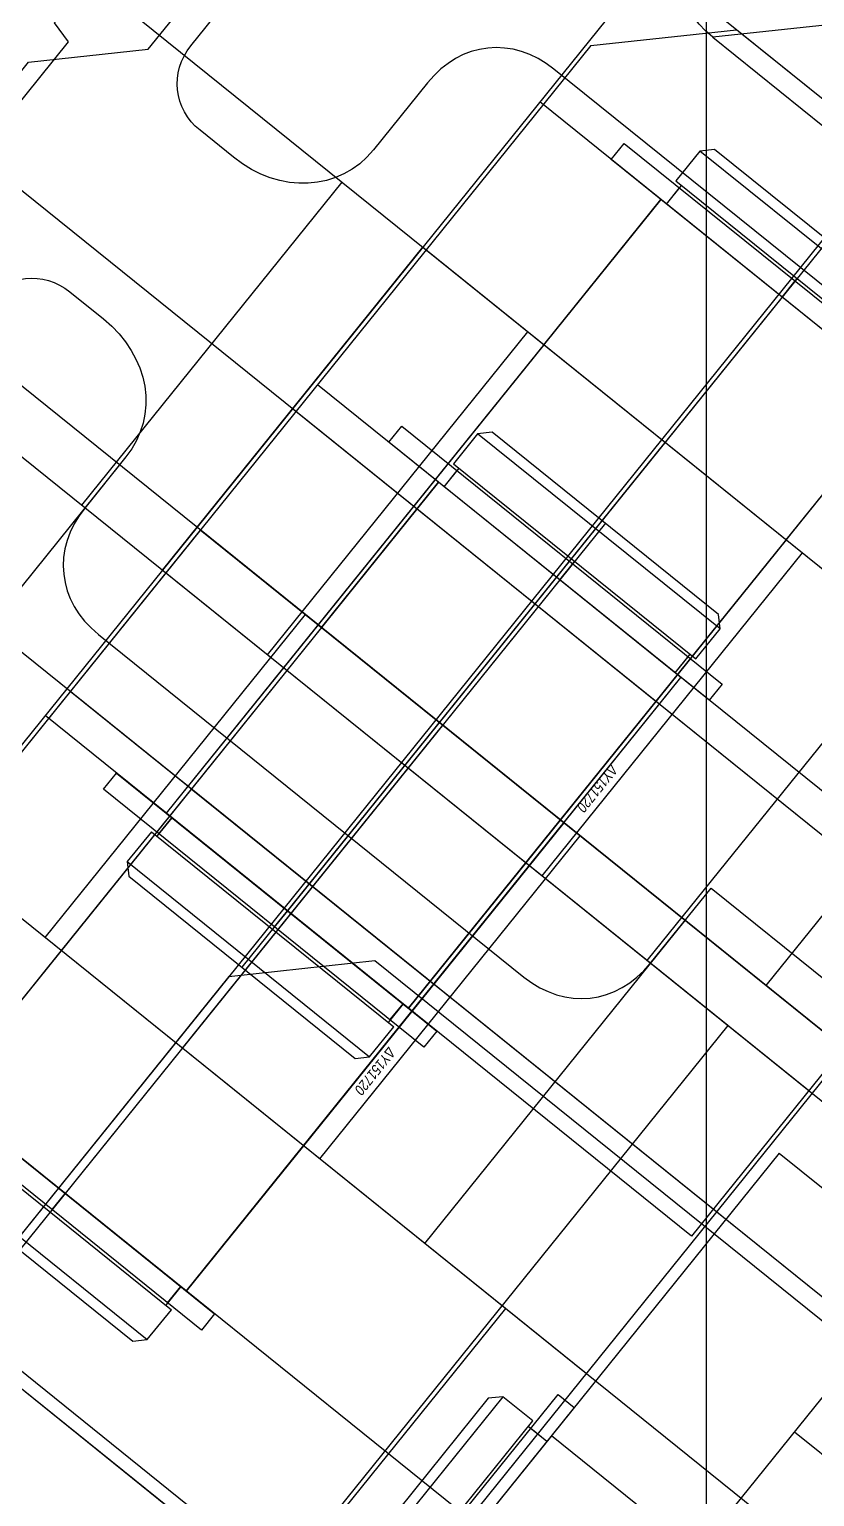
# Model space of a CAD drawing. Header units: millimetres. Extents: x 10462777 to 22643323, y 453826 to 1389191.
# Drawn here: x 11278406.1 to 11278443.9, y 584933.2 to 585003.9 of the extents above; entities that cross this region are included whole.
import ezdxf

# ---------------------------------------------------------------- set-up
doc = ezdxf.new("R2010")
doc.units = ezdxf.units.MM
doc.header["$LTSCALE"] = 200
doc.header["$MEASUREMENT"] = 0
for name, pattern in [('CENTER', [2, 1.25, -0.25, 0.25, -0.25]), ('HIDDEN', [3.75, 2.5, -1.25]), ('PHANTOM', [2.5, 1.25, -0.25, 0.25, -0.25, 0.25, -0.25]), ('PHANTOM2', [31.75, 15.875, -3.175, 3.175, -3.175, 3.175, -3.175])]:
    doc.linetypes.add(name, pattern=pattern)
doc.layers.get('0').update_dxf_attribs({"linetype": 'CONTINUOUS'})
for name, color, linetype in [('1', 1, 'CENTER'), ('5', 4, 'CONTINUOUS'), ('CENTER', 1, 'CONTINUOUS'), ('CL', 3, 'CONTINUOUS'), ('DR1501-002-005-002', 7, 'CONTINUOUS'), ('HL', 2, 'HIDDEN'), ('V', 6, 'PHANTOM2')]:
    doc.layers.add(name, color=color, linetype=linetype)
doc.layers.add('LAYOUT', color=8, linetype='CONTINUOUS', lineweight=25)
doc.styles.get("Standard").update_dxf_attribs({"font": 'SYMBOL'})

# ---------------------------------------------------------------- blocks, each defined once
blk = doc.blocks.new('A$C321A0869')
at = {"layer": '1', "color": 155, "linetype": 'Continuous'}
for p, q in [((75.898, 340.365), (155.102, 340.365)), ((21, 255.391), (21, 337.467)), ((63, 337.467), (63, 335.391)), ((73, 335.391), (73, 337.467)), ((58.493, 330.365), (55.33, 330.365)), ((81.67, 330.365), (77.507, 330.365)), ((51, 326.035), (51, 299.695)), ((86, 299.695), (86, 326.035)), ((99.217, 313.818), (92, 321.035)), ((92, 321.035), (92, 294.695)), ((55.33, 295.365), (60, 295.365)), ((60, 295.365), (60, 288.068))]:
    blk.add_line(p, q, dxfattribs=at)
at = {"layer": '1', "color": 155, "linetype": 'Continuous', "extrusion": (0, 0, -1)}
for centre, major_axis, ratio, start_param, end_param in [((59.894, 337.259), (-2.269, -2.269), 0.935113, 2.389713, 3.893472), ((76.106, 337.259), (2.269, -2.269), 0.935113, 2.389713, 3.893472), ((57.824, 336.138), (-2.495, 5.376), 0.84361, 2.073745, 3.514768), ((78.176, 336.138), (-2.495, -5.376), 0.84361, 5.91001, 7.351033), ((97.774, 319.591), (-4.564, 4.564), 0.774597, 5.624127, 6.942243)]:
    blk.add_ellipse(centre, major_axis=major_axis, ratio=ratio, start_param=start_param, end_param=end_param, dxfattribs=at)
at = {"layer": '1', "color": 155, "linetype": 'Continuous'}
for centre, major_axis in [((56.774, 324.591), (4.564, -4.564)), ((80.226, 324.591), (-4.564, -4.564)), ((56.774, 301.138), (4.564, 4.564))]:
    blk.add_ellipse(centre, major_axis=major_axis, ratio=0.774597, start_param=2.482535, end_param=3.800651, dxfattribs=at)
blk = doc.blocks.new('A$C381A53E2')
at = {"layer": 'V'}
blk.add_lwpolyline([(3, 45.5), (3, 31.5), (4.1, 31.205), (4.1, 21), (4.695, 21, -2.42), (4.695, 18), (4.1, 18), (4.1, 16.121), (0, 12.021), (0, 8.5, 0.414), (8.5, 0), (12.021, 0), (16.121, 4.1), (18, 4.1), (18, 4.695, -2.42), (21, 4.695), (21, 4.1), (31.205, 4.1)], format="xyb", dxfattribs=at)
blk.add_lwpolyline([(43.757, 6.428, 0.922), (38.5, 71, 0.922), (33.243, 6.428), (33.77, 9.64, 0.944), (29.24, 10.7, -0.446), (26.88, 9.602, -0.818), (38.5, 67, -0.818), (50.12, 9.602, -0.446), (47.76, 10.7, 0.944), (43.23, 9.64)], format="xyb", close=True, dxfattribs=at)
blk.add_circle((38.5, 38.5), 32.5, dxfattribs=at)
blk = doc.blocks.new('A$C3D036A4C')
at = {"layer": 'CL'}
for p, q in [((85, 26), (85, 64)), ((0, 45), (100, 45))]:
    blk.add_line(p, q, dxfattribs=at)
at = {"layer": 'DR1501-002-005-002'}
for p, q in [((5, 90), (95, 90)), ((100, 5), (100, 85)), ((60, 26), (60, 64)), ((60, 64), (100, 64)), ((60, 55), (100, 55)), ((60, 35), (100, 35)), ((60, 26), (100, 26)), ((100, 5), (95, 0)), ((5, 0), (95, 0))]:
    blk.add_line(p, q, dxfattribs=at)
at = {"layer": 'HL'}
for p, q in [((77.5, 55), (77.5, 64)), ((92.5, 55), (92.5, 64)), ((77.5, 35), (77.5, 26)), ((92.5, 35), (92.5, 26))]:
    blk.add_line(p, q, dxfattribs=at)
blk = doc.blocks.new('A$C148D47CC')
at = {"layer": '5'}
for p, q in [((82.5, 0), (82.5, 20)), ((97.5, 0), (97.5, 20))]:
    blk.add_line(p, q, dxfattribs=at)
at = {"layer": 'CL'}
for p, q in [((90, 0), (90, 20)), ((0, 10), (175, 10))]:
    blk.add_line(p, q, dxfattribs=at)
at = {"layer": 'DR1501-002-005-002'}
for p, q in [((0, 20), (175, 20)), ((75, 0), (75, 20)), ((110, 0), (110, 20)), ((0, 0), (175, 0))]:
    blk.add_line(p, q, dxfattribs=at)
at = {"layer": 'HL'}
for p, q in [((81.5, 0), (81.5, 20)), ((98.5, 0), (98.5, 20))]:
    blk.add_line(p, q, dxfattribs=at)
blk = doc.blocks.new('A$C69DB7109')
at = {"layer": '5'}
for p, q in [((7.5, -55), (7.5, -35)), ((22.5, -55), (22.5, -35))]:
    blk.add_line(p, q, dxfattribs=at)
at = {"layer": 'CL'}
for p, q in [((15, -55), (15, -35)), ((-10, -45), (130, -45))]:
    blk.add_line(p, q, dxfattribs=at)
at = {"layer": 'DR1501-002-005-002'}
for p, q in [((0, 0), (125, 0)), ((-5, -35), (-5, -5)), ((-5, -35), (30, -35)), ((0, -55), (0, -35)), ((30, -55), (30, -35)), ((-5, -55), (30, -55)), ((-5, -85), (-5, -55)), ((0, -90), (-5, -85)), ((0, -90), (125, -90))]:
    blk.add_line(p, q, dxfattribs=at)
at = {"layer": 'HL'}
for p, q in [((6.5, -55), (6.5, -35)), ((23.5, -55), (23.5, -35))]:
    blk.add_line(p, q, dxfattribs=at)
at = {"layer": 'DR1501-002-005-002', "oblique": 8, "width": 0.85}
blk.add_text('DU151720', height=0.5, rotation=90, dxfattribs=at).set_placement((7.313, -41.318))
blk = doc.blocks.new('A$C46232C3D')
at = {"layer": 'CENTER'}
for p, q in [((3.5, 7.5), (2.35, 7.5)), ((41.5, 7.5), (42.65, 7.5))]:
    blk.add_line(p, q, dxfattribs=at)
at = {"layer": 'CL'}
for p, q in [((22.5, 15), (22.5, 0)), ((0, 7.5), (45, 7.5))]:
    blk.add_line(p, q, dxfattribs=at)
at = {"layer": 'DR1501-002-005-002'}
for p, q in [((0.5, 15), (0, 14.5)), ((2.35, 15), (0.5, 15)), ((0.5, 15), (0.5, 0)), ((2.35, 0), (2.35, 15)), ((41.5, 15), (3.5, 15)), ((3.5, 15), (3.5, 0)), ((3.5, 15), (3.5, 0)), ((41.5, 15), (41.5, 0)), ((41.5, 15), (41.5, 0)), ((44.5, 15), (42.65, 15)), ((42.65, 0), (42.65, 15)), ((45, 14.5), (44.5, 15)), ((44.5, 0), (44.5, 15)), ((0, 14.5), (0, 0.5)), ((3.5, 14.65), (2.35, 14.65)), ((41.5, 14.65), (42.65, 14.65)), ((45, 0.5), (45, 14.5)), ((0, 0.5), (0.5, 0)), ((3.5, 0.35), (2.35, 0.35)), ((41.5, 0.35), (42.65, 0.35)), ((44.5, 0), (45, 0.5)), ((0.5, 0), (2.35, 0)), ((3.5, 0), (41.5, 0)), ((42.65, 0), (44.5, 0))]:
    blk.add_line(p, q, dxfattribs=at)
blk = doc.blocks.new('A$C212748E0')
at = {"layer": 'CENTER'}
blk.add_line((9.25, 1), (9.25, 0), dxfattribs=at)
at = {"layer": 'DR1501-002-005-002'}
for p, q in [((0, 1), (19.823, 1)), ((0, 0), (0, 1)), ((2.1, 1), (2.1, 0)), ((16.4, 1), (16.4, 0)), ((19.823, 1), (19.823, 0)), ((19.823, 0), (0, 0))]:
    blk.add_line(p, q, dxfattribs=at)
blk = doc.blocks.new('A$C1D410D33')
at = {"layer": 'DR1501-002-005-002', "rotation": 90}
blk.add_blockref('A$C46232C3D', (16.75, 0), dxfattribs=at)
at = {"layer": 'DR1501-002-005-002'}
for p in [(0, 41.5), (0, 2.5)]:
    blk.add_blockref('A$C212748E0', p, dxfattribs=at)
blk = doc.blocks.new('A$C59BF75ED')
at = {"layer": 'CL'}
blk.add_line((30, 45), (230, 45), dxfattribs=at)
at = {"layer": 'DR1501-002-005-002'}
for name, p in [('A$C381A53E2', (146.5, 6.5)), ('A$C3D036A4C', (30, 0)), ('A$C69DB7109', (100, 90)), ('A$C1D410D33', (105.75, 22.5)), ('A$C148D47CC', (25, 35))]:
    blk.add_blockref(name, p, dxfattribs=at)
blk = doc.blocks.new('A$C01323151')
at = {"layer": 'DR1501-002-005-002', "rotation": 90.00000000000004}
blk.add_blockref('A$C59BF75ED', (124.4, 152.367), dxfattribs=at)
blk = doc.blocks.new('A$C6B1410A9')
at = {"layer": 'DR1501-002-005-002', "rotation": 90.00000000000004}
blk.add_blockref('A$C59BF75ED', (124.4, 149.992), dxfattribs=at)
blk = doc.blocks.new('A$C256B494F')
at = {"layer": 'DR1501-002-005-002', "rotation": 180}
blk.add_blockref('A$C59BF75ED', (230, 264.787, -10.028), dxfattribs=at)
blk = doc.blocks.new('A$C1F8A417F')
at = {"ltscale": 10}
for name, p in [('A$C256B494F', (1576.882, 789.024, 10.028)), ('A$C6B1410A9', (1650.716, 788.607)), ('A$C01323151', (1633.375, 786.022))]:
    blk.add_blockref(name, p, dxfattribs=at)
at = {"layer": 'DR1501-002-005-002'}
blk.add_blockref('A$C321A0869', (1664.775, 743.024), dxfattribs=at)
blk = doc.blocks.new('A$C7DA30AB0')
at = {"layer": 'LAYOUT', "color": 6, "linetype": 'PHANTOM'}
blk.add_circle((3030.448, 3025.987, 0), 2693.021, dxfattribs=at)
blk = doc.blocks.new('A$C6F7E1649')
at = {"color": 2, "linetype": 'Continuous', "lineweight": -3, "ltscale": 10}
blk.add_line((1330, 335, 0), (770, 335, 0), dxfattribs=at)

msp = doc.modelspace()

# ---------------------------------------------------------------- block references
at = {"ltscale": 10, "rotation": 51.1429793073033}
msp.add_blockref('A$C1F8A417F', (11278165.47006, 582967.95012, 0), dxfattribs=at)

# ---------------------------------------------------------------- next in the draw order: block references
at = {"ltscale": 10}
msp.add_blockref('A$C7DA30AB0', (11276684.40366, 580408.4363, 0), dxfattribs=at)

# ---------------------------------------------------------------- next in the draw order: block references
at = {"ltscale": 10, "rotation": 270}
msp.add_blockref('A$C6F7E1649', (11278103.73988, 586135.42309, 0), dxfattribs=at)

doc.saveas('drawing.dxf')
